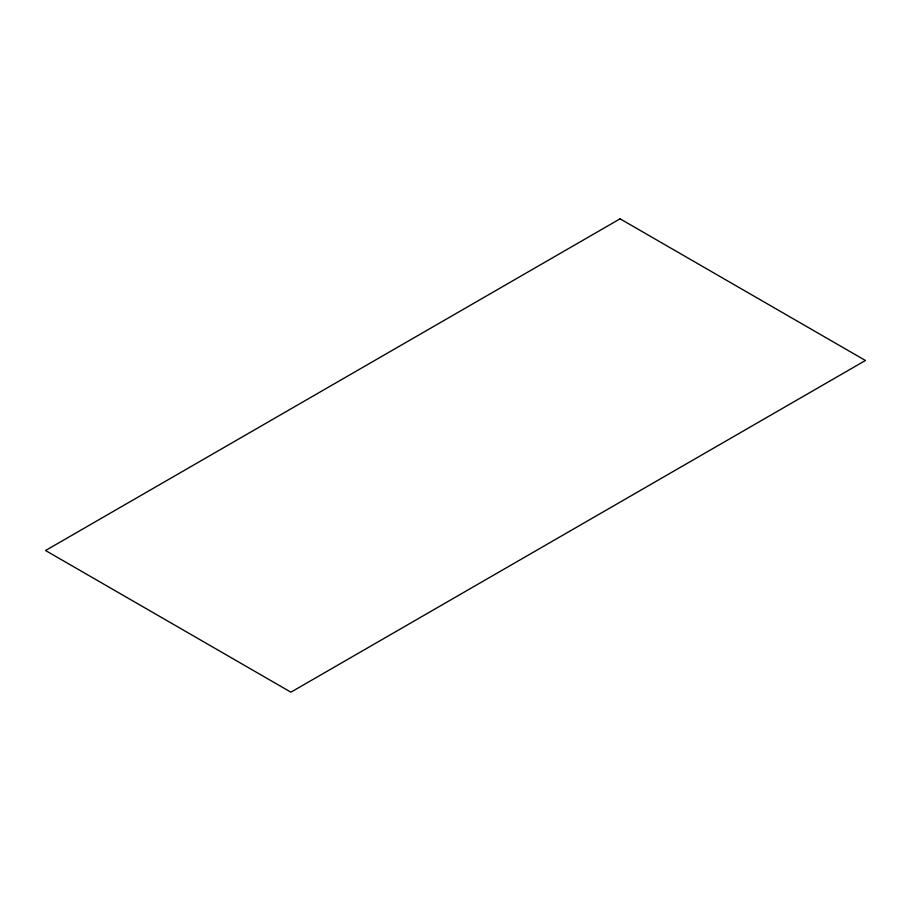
<?xml version="1.0" encoding="UTF-8"?>
<svg xmlns="http://www.w3.org/2000/svg" width="911" height="911" viewBox="0 0 911 911"><rect width="100%" height="100%" fill="white"/><g stroke="black" fill="none" stroke-linecap="round" stroke-linejoin="round"><path stroke-width="1.37" d="M620.084 218.822L45.55 550.517L290.916 692.178L865.45 360.483L620.084 218.822"/></g></svg>
